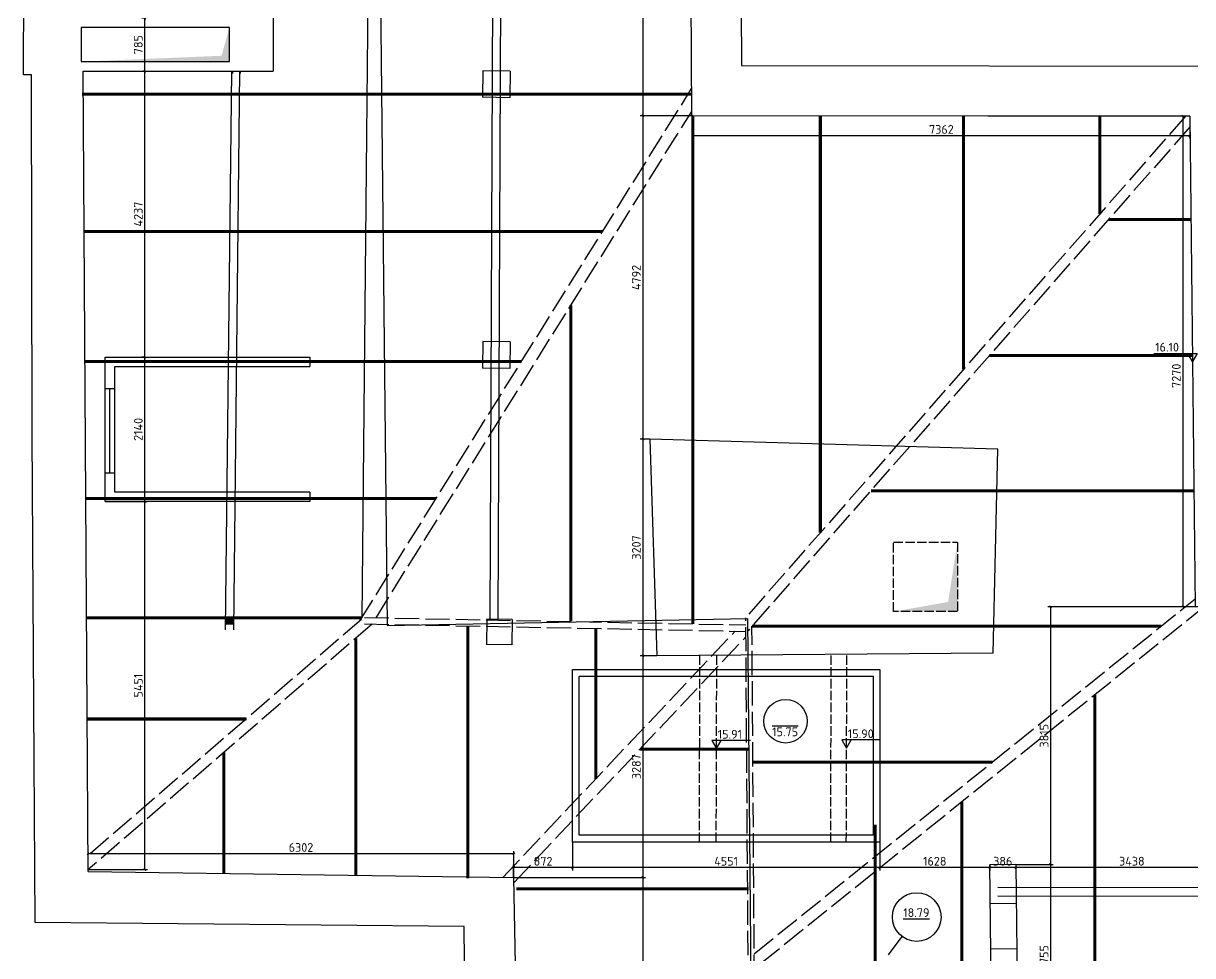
# Model space of a CAD drawing. Header units: millimetres. Extents: x 906648 to 969556, y 1626964 to 1670974.
# Drawn here: x 906648 to 923966, y 1634927 to 1648736 of the extents above; entities that cross this region are included whole.
import ezdxf

# ---------------------------------------------------------------- set-up
doc = ezdxf.new("R2010")
doc.units = ezdxf.units.MM
doc.linetypes.add('334', pattern=[5, 4, -1])
doc.linetypes.add('ACAD_ISO02W100', pattern=[15, 12, -3])
for name, color, linetype in [('Балки', 140, 'ACAD_ISO02W100'), ('Вентиляция', 150, 'Continuous'), ('Конек', 1, 'Continuous'), ('Контур', 7, 'Continuous'), ('Кровля', 98, 'Continuous'), ('Металл', 3, 'Continuous'), ('Отметки', 7, 'Continuous'), ('Перепад', 251, 'ACAD_ISO02W100'), ('Рама', 121, 'Continuous'), ('Средний прогон', 76, 'Continuous'), ('Стропила', 124, 'Continuous'), ('Штриховка', 252, 'Continuous')]:
    doc.layers.add(name, color=color, linetype=linetype)
doc.layers.add('Размеры', color=224, linetype='Continuous', lineweight=15)
doc.styles.add('ISOCPEUR', font='isocpeur.ttf')
doc.dimstyles.new('GENPLAN 1000', dxfattribs={"dimscale": 10, "dimtxt": 13, "dimasz": 3, "dimexe": 4, "dimexo": 0, "dimgap": 3, "dimtad": 1, "dimdec": 0, "dimzin": 0, "dimtxsty": 'ISOCPEUR', "dimblk1": 'OBLIQUE', "dimblk2": 'OBLIQUE', "dimsah": 1, "dimcen": -1, "dimaunit": 1, "dimadec": 3, "dimazin": 0, "dimtfac": 0.75, "dimtdec": 0, "dimtix": 1, "dimtmove": 1, "dimatfit": 3, "dimfxl": 0, "dimtvp": 0.6, "dimarcsym": 0})

# ---------------------------------------------------------------- blocks, each defined once
blk = doc.blocks.new('_Oblique')
at = {"color": 0, "linetype": 'ByBlock', "lineweight": -2}
blk.add_line((-0.5, -0.5), (0.5, 0.5), dxfattribs=at)
blk = doc.blocks.new('*D46')
at = {"layer": 'Defpoints', "color": 0, "ltscale": 0.03}
for p in [(924130, 1640091), (921347, 1636276), (921861, 1636276)]:
    blk.add_point(p, dxfattribs=at)
at = {"layer": 'Размеры', "color": 0, "lineweight": -2, "ltscale": 0.03}
for p, q in [((924130, 1640091), (921821, 1640091)), ((921861, 1640091), (921861, 1636276)), ((921347, 1636276), (921901, 1636276))]:
    blk.add_line(p, q, dxfattribs=at)
at = {"layer": 'Размеры', "color": 0, "lineweight": -2, "ltscale": 0.03, "xscale": 30, "yscale": 30, "zscale": 30}
for p, rotation in [((921861, 1640091), 90), ((921861, 1636276), 270)]:
    blk.add_blockref('_Oblique', p, dxfattribs=dict(at, rotation=rotation))
at = {"layer": 'Размеры', "color": 0, "ltscale": 0.03, "insert": (921766, 1638184), "char_height": 130, "attachment_point": 5, "rotation": 90, "style": 'ISOCPEUR'}
blk.add_mtext('3815', dxfattribs=at)
blk = doc.blocks.new('*D47')
at = {"layer": 'Defpoints', "color": 0, "ltscale": 0.03}
for p in [(921347, 1636276), (921381, 1633522), (921861, 1633522)]:
    blk.add_point(p, dxfattribs=at)
at = {"layer": 'Размеры', "color": 0, "lineweight": -2, "ltscale": 0.03}
for p, q in [((921347, 1636276), (921901, 1636276)), ((921861, 1636276), (921861, 1633522)), ((921381, 1633522), (921901, 1633522))]:
    blk.add_line(p, q, dxfattribs=at)
at = {"layer": 'Размеры', "color": 0, "lineweight": -2, "ltscale": 0.03, "xscale": 30, "yscale": 30, "zscale": 30}
for p, rotation in [((921861, 1636276), 90), ((921861, 1633522), 270)]:
    blk.add_blockref('_Oblique', p, dxfattribs=dict(at, rotation=rotation))
at = {"layer": 'Размеры', "color": 0, "ltscale": 0.03, "insert": (921766, 1634899), "char_height": 130, "attachment_point": 5, "rotation": 90, "style": 'ISOCPEUR'}
blk.add_mtext('2755', dxfattribs=at)
blk = doc.blocks.new('*D134')
at = {"layer": 'Defpoints', "color": 0, "ltscale": 0.03}
for p in [(916112, 1657423), (915822, 1647368), (916564, 1647368)]:
    blk.add_point(p, dxfattribs=at)
at = {"layer": 'Размеры', "color": 0, "lineweight": -2, "ltscale": 0.03}
for p, q in [((916112, 1657423), (915782, 1657423)), ((915822, 1657423), (915822, 1647368)), ((916564, 1647368), (915782, 1647368))]:
    blk.add_line(p, q, dxfattribs=at)
at = {"layer": 'Размеры', "color": 0, "lineweight": -2, "ltscale": 0.03, "xscale": 30, "yscale": 30, "zscale": 30}
for p, rotation in [((915822, 1657423), 90), ((915822, 1647368), 270)]:
    blk.add_blockref('_Oblique', p, dxfattribs=dict(at, rotation=rotation))
at = {"layer": 'Размеры', "color": 0, "ltscale": 0.03, "insert": (915727, 1652396), "char_height": 130, "attachment_point": 5, "rotation": 90, "style": 'ISOCPEUR'}
blk.add_mtext('10055', dxfattribs=at)
blk = doc.blocks.new('*D135')
at = {"layer": 'Defpoints', "color": 0, "ltscale": 0.03}
for p in [(916564, 1647368), (915822, 1642576), (915928, 1642576)]:
    blk.add_point(p, dxfattribs=at)
at = {"layer": 'Размеры', "color": 0, "lineweight": -2, "ltscale": 0.03}
for p, q in [((916564, 1647368), (915782, 1647368)), ((915822, 1647368), (915822, 1642576)), ((915928, 1642576), (915782, 1642576))]:
    blk.add_line(p, q, dxfattribs=at)
at = {"layer": 'Размеры', "color": 0, "lineweight": -2, "ltscale": 0.03, "xscale": 30, "yscale": 30, "zscale": 30}
for p, rotation in [((915822, 1647368), 90), ((915822, 1642576), 270)]:
    blk.add_blockref('_Oblique', p, dxfattribs=dict(at, rotation=rotation))
at = {"layer": 'Размеры', "color": 0, "ltscale": 0.03, "insert": (915727, 1644972), "char_height": 130, "attachment_point": 5, "rotation": 90, "style": 'ISOCPEUR'}
blk.add_mtext('4792', dxfattribs=at)
blk = doc.blocks.new('*D136')
at = {"layer": 'Defpoints', "color": 0, "ltscale": 0.03}
for p in [(915928, 1642576), (915822, 1639369), (916032, 1639369)]:
    blk.add_point(p, dxfattribs=at)
at = {"layer": 'Размеры', "color": 0, "lineweight": -2, "ltscale": 0.03}
for p, q in [((915928, 1642576), (915782, 1642576)), ((915822, 1642576), (915822, 1639369)), ((916032, 1639369), (915782, 1639369))]:
    blk.add_line(p, q, dxfattribs=at)
at = {"layer": 'Размеры', "color": 0, "lineweight": -2, "ltscale": 0.03, "xscale": 30, "yscale": 30, "zscale": 30}
for p, rotation in [((915822, 1642576), 90), ((915822, 1639369), 270)]:
    blk.add_blockref('_Oblique', p, dxfattribs=dict(at, rotation=rotation))
at = {"layer": 'Размеры', "color": 0, "ltscale": 0.03, "insert": (915727, 1640973), "char_height": 130, "attachment_point": 5, "rotation": 90, "style": 'ISOCPEUR'}
blk.add_mtext('3207', dxfattribs=at)
blk = doc.blocks.new('*D137')
at = {"layer": 'Defpoints', "color": 0, "ltscale": 0.03}
for p in [(916032, 1639369), (913910, 1636082), (915822, 1636082)]:
    blk.add_point(p, dxfattribs=at)
at = {"layer": 'Размеры', "color": 0, "lineweight": -2, "ltscale": 0.03}
for p, q in [((916032, 1639369), (915782, 1639369)), ((915822, 1639369), (915822, 1636082)), ((913910, 1636082), (915862, 1636082))]:
    blk.add_line(p, q, dxfattribs=at)
at = {"layer": 'Размеры', "color": 0, "lineweight": -2, "ltscale": 0.03, "xscale": 30, "yscale": 30, "zscale": 30}
for p, rotation in [((915822, 1639369), 90), ((915822, 1636082), 270)]:
    blk.add_blockref('_Oblique', p, dxfattribs=dict(at, rotation=rotation))
at = {"layer": 'Размеры', "color": 0, "ltscale": 0.03, "insert": (915727, 1637726), "char_height": 130, "attachment_point": 5, "rotation": 90, "style": 'ISOCPEUR'}
blk.add_mtext('3287', dxfattribs=at)
blk = doc.blocks.new('*D138')
at = {"layer": 'Defpoints', "color": 0, "ltscale": 0.03}
for p in [(913910, 1636082), (914130, 1627878), (915822, 1627878)]:
    blk.add_point(p, dxfattribs=at)
at = {"layer": 'Размеры', "color": 0, "lineweight": -2, "ltscale": 0.03}
for p, q in [((913910, 1636082), (915862, 1636082)), ((915822, 1636082), (915822, 1627878)), ((914130, 1627878), (915862, 1627878))]:
    blk.add_line(p, q, dxfattribs=at)
at = {"layer": 'Размеры', "color": 0, "lineweight": -2, "ltscale": 0.03, "xscale": 30, "yscale": 30, "zscale": 30}
for p, rotation in [((915822, 1636082), 90), ((915822, 1627878), 270)]:
    blk.add_blockref('_Oblique', p, dxfattribs=dict(at, rotation=rotation))
at = {"layer": 'Размеры', "color": 0, "ltscale": 0.03, "insert": (915727, 1631980), "char_height": 130, "attachment_point": 5, "rotation": 90, "style": 'ISOCPEUR'}
blk.add_mtext('8204', dxfattribs=at)
blk = doc.blocks.new('*D139')
at = {"layer": 'Defpoints', "color": 0, "ltscale": 0.03}
for p in [(907609, 1636434), (907609, 1636171), (913911, 1636005)]:
    blk.add_point(p, dxfattribs=at)
at = {"layer": 'Размеры', "color": 0, "lineweight": -2, "ltscale": 0.03}
for p, q in [((907609, 1636171), (907609, 1636474)), ((913911, 1636434), (907609, 1636434)), ((913911, 1636005), (913911, 1636474))]:
    blk.add_line(p, q, dxfattribs=at)
at = {"layer": 'Размеры', "color": 0, "lineweight": -2, "ltscale": 0.03, "xscale": 30, "yscale": 30, "zscale": 30, "rotation": 180}
blk.add_blockref('_Oblique', (907609, 1636434), dxfattribs=at)
at = {"layer": 'Размеры', "color": 0, "lineweight": -2, "ltscale": 0.03, "xscale": 30, "yscale": 30, "zscale": 30}
blk.add_blockref('_Oblique', (913911, 1636434), dxfattribs=at)
at = {"layer": 'Размеры', "color": 0, "ltscale": 0.03, "insert": (910760, 1636529), "char_height": 130, "attachment_point": 5, "style": 'ISOCPEUR'}
blk.add_mtext('6302', dxfattribs=at)
blk = doc.blocks.new('*D140')
at = {"layer": 'Defpoints', "color": 0, "ltscale": 0.03}
for p in [(907861, 1641652), (908445, 1641652), (907609, 1636201)]:
    blk.add_point(p, dxfattribs=at)
at = {"layer": 'Размеры', "color": 0, "lineweight": -2, "ltscale": 0.03}
for p, q in [((907861, 1641652), (908485, 1641652)), ((908445, 1636201), (908445, 1641652)), ((907609, 1636201), (908485, 1636201))]:
    blk.add_line(p, q, dxfattribs=at)
at = {"layer": 'Размеры', "color": 0, "lineweight": -2, "ltscale": 0.03, "xscale": 30, "yscale": 30, "zscale": 30}
for p, rotation in [((908445, 1641652), 90), ((908445, 1636201), 270)]:
    blk.add_blockref('_Oblique', p, dxfattribs=dict(at, rotation=rotation))
at = {"layer": 'Размеры', "color": 0, "ltscale": 0.03, "insert": (908350, 1638927), "char_height": 130, "attachment_point": 5, "rotation": 90, "style": 'ISOCPEUR'}
blk.add_mtext('5451', dxfattribs=at)
blk = doc.blocks.new('*D141')
at = {"layer": 'Defpoints', "color": 0, "ltscale": 0.03}
for p in [(908445, 1643792), (908445, 1643792), (907861, 1641652)]:
    blk.add_point(p, dxfattribs=at)
at = {"layer": 'Размеры', "color": 0, "lineweight": -2, "ltscale": 0.03}
for p, q in [((908445, 1643792), (908405, 1643792)), ((908445, 1641652), (908445, 1643792)), ((907861, 1641652), (908485, 1641652))]:
    blk.add_line(p, q, dxfattribs=at)
at = {"layer": 'Размеры', "color": 0, "lineweight": -2, "ltscale": 0.03, "xscale": 30, "yscale": 30, "zscale": 30}
for p, rotation in [((908445, 1643792), 90), ((908445, 1641652), 270)]:
    blk.add_blockref('_Oblique', p, dxfattribs=dict(at, rotation=rotation))
at = {"layer": 'Размеры', "color": 0, "ltscale": 0.03, "insert": (908350, 1642722), "char_height": 130, "attachment_point": 5, "rotation": 90, "style": 'ISOCPEUR'}
blk.add_mtext('2140', dxfattribs=at)
blk = doc.blocks.new('*D142')
at = {"layer": 'Defpoints', "color": 0, "ltscale": 0.03}
for p in [(908445, 1648029), (908445, 1648029), (908445, 1643792)]:
    blk.add_point(p, dxfattribs=at)
at = {"layer": 'Размеры', "color": 0, "lineweight": -2, "ltscale": 0.03}
for p, q in [((908445, 1648029), (908485, 1648029)), ((908445, 1643792), (908445, 1648029)), ((908445, 1643792), (908405, 1643792))]:
    blk.add_line(p, q, dxfattribs=at)
at = {"layer": 'Размеры', "color": 0, "lineweight": -2, "ltscale": 0.03, "xscale": 30, "yscale": 30, "zscale": 30}
for p, rotation in [((908445, 1648029), 90), ((908445, 1643792), 270)]:
    blk.add_blockref('_Oblique', p, dxfattribs=dict(at, rotation=rotation))
at = {"layer": 'Размеры', "color": 0, "ltscale": 0.03, "insert": (908350, 1645911), "char_height": 130, "attachment_point": 5, "rotation": 90, "style": 'ISOCPEUR'}
blk.add_mtext('4237', dxfattribs=at)
blk = doc.blocks.new('*D143')
at = {"layer": 'Defpoints', "color": 0, "ltscale": 0.03}
for p in [(908445, 1648814), (908445, 1648814), (908445, 1648029)]:
    blk.add_point(p, dxfattribs=at)
at = {"layer": 'Размеры', "color": 0, "lineweight": -2, "ltscale": 0.03}
for p, q in [((908445, 1648814), (908405, 1648814)), ((908445, 1648029), (908445, 1648814)), ((908445, 1648029), (908485, 1648029))]:
    blk.add_line(p, q, dxfattribs=at)
at = {"layer": 'Размеры', "color": 0, "lineweight": -2, "ltscale": 0.03, "xscale": 30, "yscale": 30, "zscale": 30}
for p, rotation in [((908445, 1648814), 90), ((908445, 1648029), 270)]:
    blk.add_blockref('_Oblique', p, dxfattribs=dict(at, rotation=rotation))
at = {"layer": 'Размеры', "color": 0, "ltscale": 0.03, "insert": (908350, 1648421), "char_height": 130, "attachment_point": 5, "rotation": 90, "style": 'ISOCPEUR'}
blk.add_mtext('785', dxfattribs=at)
blk = doc.blocks.new('*D158')
at = {"layer": 'Defpoints', "color": 0, "ltscale": 0.03}
for p in [(916564, 1647368), (923926, 1647362), (916564, 1647070)]:
    blk.add_point(p, dxfattribs=at)
at = {"layer": 'Размеры', "color": 0, "lineweight": -2, "ltscale": 0.03}
for p, q in [((916564, 1647368), (916564, 1647030)), ((923926, 1647362), (923926, 1647030)), ((923926, 1647070), (916564, 1647070))]:
    blk.add_line(p, q, dxfattribs=at)
at = {"layer": 'Размеры', "color": 0, "lineweight": -2, "ltscale": 0.03, "xscale": 30, "yscale": 30, "zscale": 30, "rotation": 180}
blk.add_blockref('_Oblique', (916564, 1647070), dxfattribs=at)
at = {"layer": 'Размеры', "color": 0, "lineweight": -2, "ltscale": 0.03, "xscale": 30, "yscale": 30, "zscale": 30}
blk.add_blockref('_Oblique', (923926, 1647070), dxfattribs=at)
at = {"layer": 'Размеры', "color": 0, "ltscale": 0.03, "insert": (920245, 1647165), "char_height": 130, "attachment_point": 5, "style": 'ISOCPEUR'}
blk.add_mtext('7362', dxfattribs=at)
blk = doc.blocks.new('*D159')
at = {"layer": 'Defpoints', "color": 0, "ltscale": 0.03}
for p in [(923861, 1647362), (923820, 1640092), (924005, 1640092)]:
    blk.add_point(p, dxfattribs=at)
at = {"layer": 'Размеры', "color": 0, "lineweight": -2, "ltscale": 0.03}
for p, q in [((923861, 1647362), (923780, 1647362)), ((923820, 1647362), (923820, 1640092)), ((924005, 1640092), (923780, 1640092))]:
    blk.add_line(p, q, dxfattribs=at)
at = {"layer": 'Размеры', "color": 0, "lineweight": -2, "ltscale": 0.03, "xscale": 30, "yscale": 30, "zscale": 30}
for p, rotation in [((923820, 1647362), 90), ((923820, 1640092), 270)]:
    blk.add_blockref('_Oblique', p, dxfattribs=dict(at, rotation=rotation))
at = {"layer": 'Размеры', "color": 0, "ltscale": 0.03, "insert": (923725, 1643516), "char_height": 130, "attachment_point": 5, "rotation": 90, "style": 'ISOCPEUR'}
blk.add_mtext('7270', dxfattribs=at)
blk = doc.blocks.new('*D179')
at = {"layer": 'Defpoints', "color": 0, "ltscale": 0.03}
for p in [(921347, 1636276), (921347, 1636230), (924785, 1636059)]:
    blk.add_point(p, dxfattribs=at)
at = {"layer": 'Размеры', "color": 0, "lineweight": -2, "ltscale": 0.03}
for p, q in [((921347, 1636276), (921347, 1636190)), ((924785, 1636230), (921347, 1636230)), ((924785, 1636059), (924785, 1636270))]:
    blk.add_line(p, q, dxfattribs=at)
at = {"layer": 'Размеры', "color": 0, "lineweight": -2, "ltscale": 0.03, "xscale": 30, "yscale": 30, "zscale": 30, "rotation": 180}
blk.add_blockref('_Oblique', (921347, 1636230), dxfattribs=at)
at = {"layer": 'Размеры', "color": 0, "lineweight": -2, "ltscale": 0.03, "xscale": 30, "yscale": 30, "zscale": 30}
blk.add_blockref('_Oblique', (924785, 1636230), dxfattribs=at)
at = {"layer": 'Размеры', "color": 0, "ltscale": 0.03, "insert": (923066, 1636325), "char_height": 130, "attachment_point": 5, "style": 'ISOCPEUR'}
blk.add_mtext('3438', dxfattribs=at)
blk = doc.blocks.new('*D180')
at = {"layer": 'Defpoints', "color": 0, "ltscale": 0.03}
for p in [(920961, 1636272), (920961, 1636230), (921347, 1636276)]:
    blk.add_point(p, dxfattribs=at)
at = {"layer": 'Размеры', "color": 0, "lineweight": -2, "ltscale": 0.03}
for p, q in [((920961, 1636272), (920961, 1636190)), ((921347, 1636230), (920961, 1636230)), ((921347, 1636276), (921347, 1636190))]:
    blk.add_line(p, q, dxfattribs=at)
at = {"layer": 'Размеры', "color": 0, "lineweight": -2, "ltscale": 0.03, "xscale": 30, "yscale": 30, "zscale": 30, "rotation": 180}
blk.add_blockref('_Oblique', (920961, 1636230), dxfattribs=at)
at = {"layer": 'Размеры', "color": 0, "lineweight": -2, "ltscale": 0.03, "xscale": 30, "yscale": 30, "zscale": 30}
blk.add_blockref('_Oblique', (921347, 1636230), dxfattribs=at)
at = {"layer": 'Размеры', "color": 0, "ltscale": 0.03, "insert": (921154, 1636325), "char_height": 130, "attachment_point": 5, "style": 'ISOCPEUR'}
blk.add_mtext('386', dxfattribs=at)
blk = doc.blocks.new('*D181')
at = {"layer": 'Defpoints', "color": 0, "ltscale": 0.03}
for p in [(919333, 1636610), (919333, 1636230), (920961, 1636272)]:
    blk.add_point(p, dxfattribs=at)
at = {"layer": 'Размеры', "color": 0, "lineweight": -2, "ltscale": 0.03}
for p, q in [((919333, 1636610), (919333, 1636190)), ((920961, 1636230), (919333, 1636230)), ((920961, 1636272), (920961, 1636190))]:
    blk.add_line(p, q, dxfattribs=at)
at = {"layer": 'Размеры', "color": 0, "lineweight": -2, "ltscale": 0.03, "xscale": 30, "yscale": 30, "zscale": 30, "rotation": 180}
blk.add_blockref('_Oblique', (919333, 1636230), dxfattribs=at)
at = {"layer": 'Размеры', "color": 0, "lineweight": -2, "ltscale": 0.03, "xscale": 30, "yscale": 30, "zscale": 30}
blk.add_blockref('_Oblique', (920961, 1636230), dxfattribs=at)
at = {"layer": 'Размеры', "color": 0, "ltscale": 0.03, "insert": (920147, 1636325), "char_height": 130, "attachment_point": 5, "style": 'ISOCPEUR'}
blk.add_mtext('1628', dxfattribs=at)
blk = doc.blocks.new('*D182')
at = {"layer": 'Defpoints', "color": 0, "ltscale": 0.03}
for p in [(914782, 1636610), (919333, 1636610), (914782, 1636230)]:
    blk.add_point(p, dxfattribs=at)
at = {"layer": 'Размеры', "color": 0, "lineweight": -2, "ltscale": 0.03}
for p, q in [((914782, 1636610), (914782, 1636190)), ((919333, 1636610), (919333, 1636190)), ((919333, 1636230), (914782, 1636230))]:
    blk.add_line(p, q, dxfattribs=at)
at = {"layer": 'Размеры', "color": 0, "lineweight": -2, "ltscale": 0.03, "xscale": 30, "yscale": 30, "zscale": 30, "rotation": 180}
blk.add_blockref('_Oblique', (914782, 1636230), dxfattribs=at)
at = {"layer": 'Размеры', "color": 0, "lineweight": -2, "ltscale": 0.03, "xscale": 30, "yscale": 30, "zscale": 30}
blk.add_blockref('_Oblique', (919333, 1636230), dxfattribs=at)
at = {"layer": 'Размеры', "color": 0, "ltscale": 0.03, "insert": (917057, 1636325), "char_height": 130, "attachment_point": 5, "style": 'ISOCPEUR'}
blk.add_mtext('4551', dxfattribs=at)
blk = doc.blocks.new('*D183')
at = {"layer": 'Defpoints', "color": 0, "ltscale": 0.03}
for p in [(914782, 1636610), (913910, 1636230), (913910, 1636082)]:
    blk.add_point(p, dxfattribs=at)
at = {"layer": 'Размеры', "color": 0, "lineweight": -2, "ltscale": 0.03}
for p, q in [((914782, 1636610), (914782, 1636190)), ((913910, 1636082), (913910, 1636270)), ((914782, 1636230), (913910, 1636230))]:
    blk.add_line(p, q, dxfattribs=at)
at = {"layer": 'Размеры', "color": 0, "lineweight": -2, "ltscale": 0.03, "xscale": 30, "yscale": 30, "zscale": 30, "rotation": 180}
blk.add_blockref('_Oblique', (913910, 1636230), dxfattribs=at)
at = {"layer": 'Размеры', "color": 0, "lineweight": -2, "ltscale": 0.03, "xscale": 30, "yscale": 30, "zscale": 30}
blk.add_blockref('_Oblique', (914782, 1636230), dxfattribs=at)
at = {"layer": 'Размеры', "color": 0, "ltscale": 0.03, "insert": (914346, 1636325), "char_height": 130, "attachment_point": 5, "style": 'ISOCPEUR'}
blk.add_mtext('872', dxfattribs=at)

msp = doc.modelspace()

# ---------------------------------------------------------------- hatches: boundary and pattern name
at = {"layer": 'Металл', "ltscale": 0.03}
h = msp.add_hatch(color=256, dxfattribs=at)
h.dxf.hatch_style = 1
h.paths.add_polyline_path([(909653, 1639938.7), (909753, 1639938.7), (909753, 1639838.7), (909653, 1639838.7)])

# ---------------------------------------------------------------- linework, layer by layer
at = {"layer": 'Балки', "color": 3, "ltscale": 30}
for p, q in [((911633.1, 1639888.4), (916545.5, 1647769.7)), ((911871.7, 1639932.2), (916546.6, 1647432.5)), ((923860.6, 1647361.9), (917338.5, 1639921.2)), ((923928, 1647207.3), (917381.7, 1639738.9)), ((917472.8, 1634955), (924003.4, 1640212.4)), ((917567.2, 1634808.3), (924129.9, 1640091.5)), ((911655.1, 1639907.4), (907607.6, 1636408.4)), ((911816.5, 1639838.4), (907608.9, 1636201)), ((911701.9, 1639935.5), (917348.9, 1639825.2)), ((911701.9, 1639840.7), (917349.5, 1639730.3)), ((917403.8, 1631784.8), (917348.2, 1639932.2)), ((917493.7, 1631880.4), (917439.7, 1639805.1)), ((913747.3, 1636084.7), (917192, 1639733.4)), ((913911.1, 1636005.5), (917350.1, 1639648.2))]:
    msp.add_line(p, q, dxfattribs=at)
at = {"layer": 'Вентиляция', "ltscale": 0.03}
for points in [[(919333.1, 1636609.7), (914781.8, 1636609.7), (914781.8, 1639165.7), (919333.1, 1639165.7)], [(919233.1, 1636709.7), (914881.8, 1636709.7), (914881.8, 1639065.7), (919233.1, 1639065.7)]]:
    msp.add_lwpolyline(points, close=True, dxfattribs=at)
at = {"layer": 'Конек', "ltscale": 0.03}
msp.add_line((911895.5, 1663851.1), (911660.7, 1639932.6), dxfattribs=at)
at = {"layer": 'Контур', "ltscale": 15}
for p, q in [((916546.8, 1647368.5), (916520, 1655319)), ((910347.5, 1648813.6), (910347.5, 1648029)), ((907609.1, 1636170.5), (907534.5, 1648029)), ((907534.5, 1648029), (909840.9, 1648029)), ((909840.9, 1648029), (910347.5, 1648029)), ((913453.7, 1648034.8), (913447.2, 1647642.4)), ((913857.5, 1648028.2), (913453.7, 1648034.8)), ((913857.5, 1648028.2), (913851, 1647635.7)), ((913851, 1647635.7), (913447.2, 1647642.4)), ((920934.8, 1647363.1), (916546.8, 1647368.5)), ((923926.3, 1647361.9), (920934.8, 1647363.1)), ((923926.3, 1647361.9), (924004.7, 1640091.8)), ((913453.7, 1644023.1), (913447.2, 1643630.6)), ((913857.5, 1644016.4), (913453.7, 1644023.1)), ((913857.5, 1644016.4), (913851, 1643623.9)), ((910890, 1643792.1), (910890, 1643652.1)), ((913851, 1643623.9), (913447.2, 1643630.6)), ((907861, 1643327), (908001, 1643327)), ((915928.3, 1642576.1), (916032.3, 1639369.4)), ((921079.5, 1642429.3), (915928.3, 1642576.1)), ((921012.3, 1639406.1), (921079.5, 1642429.3)), ((907861, 1642080), (908001, 1642080)), ((910890, 1641792), (910890, 1641652)), ((913510.6, 1639910.3), (913507.6, 1639534.8)), ((913886.1, 1639907.3), (913510.6, 1639910.3)), ((913886.1, 1639907.3), (913883.1, 1639531.8)), ((913883.1, 1639531.8), (913507.6, 1639534.8)), ((921012.3, 1639406.1), (916032.3, 1639369.4)), ((907609.1, 1636170.5), (913909.8, 1636082.4)), ((921347, 1636276.4), (920961.3, 1636272.2)), ((920991.3, 1633516.6), (920961.3, 1636272.2)), ((921347, 1636276.4), (921381.4, 1633521.5)), ((913909.8, 1636082.4), (914051.3, 1627878.2)), ((920967.5, 1635698.8), (921354.2, 1635703.7)), ((920974.8, 1635028.3), (921362.6, 1635033.1))]:
    msp.add_line(p, q, dxfattribs=at)
at = {"layer": 'Контур', "ltscale": 0.03}
for points in [[(906769.6, 1647974.1), (906648.5, 1647973.9), (906678.8, 1655622.4), (906686.1, 1663367.9), (906706.6, 1670930.3), (912895.4, 1670891.7), (917180, 1670844.1), (917186.8, 1666883.9), (917232.8, 1660953.6), (917238.8, 1655802.3), (917285.1, 1648112.7), (924625.6, 1648102.1), (924664.2, 1640788.4), (937991.8, 1640788.1)], [(954980.4, 1629015), (929495.3, 1629034.8), (927012.3, 1629037.1), (921615.4, 1629043.6), (921601.5, 1627134.2), (913255.3, 1627132.4), (913176.7, 1635357.5), (906821.9, 1635415.3), (906778.3, 1642648), (906769.6, 1647973.4)], [(910890, 1641652), (907861, 1641652), (907861, 1643792.1), (910890, 1643792.1)], [(910890, 1641792), (908001, 1641792), (908001, 1643652.1), (910890, 1643652.1)]]:
    msp.add_lwpolyline(points, dxfattribs=at)
msp.add_lwpolyline([(907504, 1648169), (909700.9, 1648169), (909700.9, 1648673.6), (907504, 1648673.6)], close=True, dxfattribs=at)
at = {"layer": 'Кровля', "ltscale": 0.03}
for p, q in [((911880, 1654289), (912034.8, 1639817.7)), ((912034.8, 1639817.7), (917380, 1639922)), ((917425, 1635096.2), (917380, 1639922)), ((917425, 1631805), (917425, 1635096.2))]:
    msp.add_line(p, q, dxfattribs=at)
at = {"layer": 'Металл', "ltscale": 0.03}
msp.add_lwpolyline([(909753, 1639938.7), (909753, 1639838.7), (909653, 1639838.7), (909653, 1639938.7)], close=True, dxfattribs=at)
at = {"layer": 'Отметки', "ltscale": 0.03}
msp.add_line((919459.4, 1634940.5), (919662.5, 1635210), dxfattribs=at)
at = {"layer": 'Отметки', "color": 0}
for points in [[(923391.7, 1643847.8), (923895.6, 1643847.8), (924035.3, 1643847.8), (923965.5, 1643726.9), (923895.6, 1643847.8)], [(917418.7, 1638113.8), (916984.3, 1638113.8), (916844.7, 1638113.8), (916914.5, 1637992.8), (916984.3, 1638113.8)], [(919345.3, 1638120.9), (918910.9, 1638120.9), (918771.2, 1638120.9), (918841.1, 1637999.9), (918910.9, 1638120.9)]]:
    msp.add_lwpolyline(points, dxfattribs=at)
at = {"layer": 'Отметки'}
for centre, radius in [((917936.6, 1638398.5), 322.7), ((919879.8, 1635498.3), 361)]:
    msp.add_circle(centre, radius, dxfattribs=at)
at = {"layer": 'Перепад', "linetype": '334', "ltscale": 35}
for p, q in [((916660.9, 1636609.7), (916668.9, 1639374.1)), ((916910.5, 1636609.7), (916918.5, 1639375.9)), ((918605.9, 1636609.7), (918614, 1639388.4)), ((918837, 1636609.7), (918845.1, 1639390.1))]:
    msp.add_line(p, q, dxfattribs=at)
msp.add_lwpolyline([(920484.5, 1640026.4), (919536, 1640023), (919536, 1641049), (920482.7, 1641049), (920484.5, 1640026.4)], dxfattribs=at)
at = {"layer": 'Рама', "ltscale": 0.03}
msp.add_line((907931, 1642080), (907931, 1643327), dxfattribs=at)
at = {"layer": 'Средний прогон', "ltscale": 30}
for p, q in [((913560.6, 1639909.9), (913664.1, 1663944.4)), ((913680.6, 1639908.9), (913784.1, 1663944.4)), ((909643.6, 1639754.2), (909734.4, 1648029)), ((909750.1, 1647992.1), (909750.5, 1648029)), ((909763.6, 1639752.9), (909854.4, 1648029)), ((909865.4, 1647992.1), (909865.8, 1648029)), ((955261.4, 1635902.1), (921080.2, 1635935.5)), ((955261.3, 1635772.1), (921080.1, 1635805.5))]:
    msp.add_line(p, q, dxfattribs=at)
at = {"layer": 'Стропила', "ltscale": 30, "const_width": 45}
for points in [[(907514.3, 1647685.9), (916545.8, 1647685.9)], [(916564.4, 1639840.5), (916564.4, 1647368.5)], [(918452.3, 1641191.8), (918452.3, 1647368.7)], [(920574.2, 1643612.7), (920574.2, 1647363.5)], [(922590.7, 1645913.1), (922590.7, 1647362.4)], [(923942.8, 1645831.1), (922721.7, 1645831.1)], [(907553.2, 1645652), (915225.5, 1645652)], [(914756.2, 1639883.2), (914756.2, 1644560)], [(923964.5, 1643814.7), (920954.2, 1643814.7)], [(907564.8, 1643726.4), (914025.3, 1643726.4)], [(907574.3, 1641698.8), (912761.5, 1641698.8)], [(923986.1, 1641813.4), (919200.1, 1641813.4)], [(907585.4, 1639932.6), (911660.7, 1639932.6)], [(913232.3, 1636072.5), (913232.3, 1639810.8)], [(915126.4, 1637545.5), (915126.4, 1639781.1)], [(923497.2, 1639804.9), (917439.7, 1639804.9)], [(911571.8, 1636115.1), (911571.8, 1639626.9)], [(922515.6, 1629763.1), (922515.6, 1638791.9)], [(907594.9, 1638431.8), (909948.1, 1638431.8)], [(909618.7, 1636142.4), (909618.7, 1637938.5)], [(917389.7, 1637987), (915781.8, 1637987)], [(920999.6, 1637794.3), (917453.4, 1637794.3)], [(920547.1, 1630537.5), (920547.1, 1637207.2)], [(919263.2, 1632377.5), (919263.2, 1636868.5)], [(917389.7, 1635915.8), (913948.4, 1635915.8)]]:
    msp.add_lwpolyline(points, dxfattribs=at)
at = {"layer": 'Штриховка'}
for points in [[(909700.9, 1648673.6), (909700.9, 1648169), (909583.6, 1648256.4), (907504, 1648169)], [(909700.9, 1648673.6), (909700.9, 1648169), (909583.6, 1648256.4), (907504, 1648169)], [(920482.7, 1641049), (920484.5, 1640026.4), (920344.7, 1640165.4), (919536, 1640023)]]:
    msp.add_solid(points, dxfattribs=at)

# ---------------------------------------------------------------- texts
at = {"layer": 'Отметки', "style": 'ISOCPEUR'}
msp.add_text('16.10', height=130, dxfattribs=at).set_placement((923411.9, 1643875, 88.6))
for s, p in [('15.91', (916933.4, 1638141, 88.6)), ('15.90', (918860, 1638148.1, 88.6))]:
    msp.add_text(s, height=130, rotation=360, dxfattribs=at).set_placement(p)
at = {"layer": 'Отметки', "char_height": 130, "width": 1430.917, "attachment_point": 5, "line_spacing_factor": 0.876923, "style": 'ISOCPEUR'}
for s, insert in [('{\\L\\P\\l\\O\\C98;15.75\\H1.4051x; }', (917930.7, 1638336.6)), ('{\\L18.79}', (919874.2, 1635563.4))]:
    msp.add_mtext(s, dxfattribs=dict(at, insert=insert))

# ---------------------------------------------------------------- dimensions: what is measured, and where the dimension line sits
at = {"layer": 'Размеры', "ltscale": 0.03}
for base, p1, p2, picture, middle in [((915822.3581, 1647368.4976), (916112, 1657423), (916564.4356, 1647368.4976), '*D134', (915727.3581, 1652395.7488)), ((908444.7, 1648813.6), (908444.7, 1648029), (908444.7, 1648813.6), '*D143', (908349.7, 1648421.3)), ((908444.7, 1648029), (908444.7, 1643792.1), (908444.7, 1648029), '*D142', (908349.7, 1645910.5)), ((915822.4, 1642576.1), (916564.4, 1647368.5), (915928.3, 1642576.1), '*D135', (915727.4, 1644972.3)), ((908444.7, 1643792.1), (907861, 1641652), (908444.7, 1643792.1), '*D141', (908349.7, 1642722)), ((915822.4, 1639369.4), (915928.3, 1642576.1), (916032.3, 1639369.4), '*D136', (915727.4, 1640972.7)), ((908444.7, 1641652), (907608.9, 1636201), (907861, 1641652), '*D140', (908349.7, 1638926.5)), ((921861, 1636276.4), (924129.9, 1640091.5), (921347, 1636276.4), '*D46', (921766, 1638183.9)), ((915822.4, 1636082.4), (916032.3, 1639369.4), (913909.8, 1636082.4), '*D137', (915727.4, 1637725.9)), ((921861, 1633521.5), (921347, 1636276.4), (921381.4, 1633521.5), '*D47', (921766, 1634899)), ((915822.4, 1627878.1), (913909.8, 1636082.4), (914130, 1627878.1), '*D138', (915727.4, 1631980.3))]:
    dim = msp.add_linear_dim(base=base, p1=p1, p2=p2, angle=90, dimstyle='GENPLAN 1000', dxfattribs=at)
    dim.commit()
    dim.dimension.update_dxf_attribs({"geometry": picture, "text_midpoint": middle})
for base, p1, p2, picture, middle in [((916564.4, 1647070), (923926.3, 1647361.9), (916564.4, 1647368.5), '*D158', (920245.4, 1647165)), ((907609.1, 1636434.3), (913911.1, 1636005.5), (907609.1, 1636170.5), '*D139', (910760.1, 1636529.3)), ((913909.8, 1636230.1), (914781.8, 1636609.7), (913909.8, 1636082.4), '*D183', (914345.8, 1636325.1)), ((914781.8, 1636230.1), (919333.1, 1636609.7), (914781.8, 1636609.7), '*D182', (917057.5, 1636325.1)), ((919333.1, 1636230.1), (920961.3, 1636272.2), (919333.1, 1636609.7), '*D181', (920147.2, 1636325.1)), ((920961.3, 1636230.1), (921347, 1636276.4), (920961.3, 1636272.2), '*D180', (921154.2, 1636325.1)), ((921347, 1636230.1), (924784.7, 1636059), (921347, 1636276.4), '*D179', (923065.9, 1636325.1))]:
    dim = msp.add_linear_dim(base=base, p1=p1, p2=p2, dimstyle='GENPLAN 1000', dxfattribs=at)
    dim.commit()
    dim.dimension.update_dxf_attribs({"geometry": picture, "text_midpoint": middle})
dim = msp.add_linear_dim(base=(923819.9, 1640091.8), p1=(923860.6, 1647361.9), p2=(924004.7, 1640091.8), angle=90, dimstyle='GENPLAN 1000', dxfattribs=at)
dim.commit()
dim.dimension.update_dxf_attribs({"geometry": '*D159', "text_midpoint": (923819.9, 1643516), "dimtype": 160})

doc.saveas('drawing.dxf')
